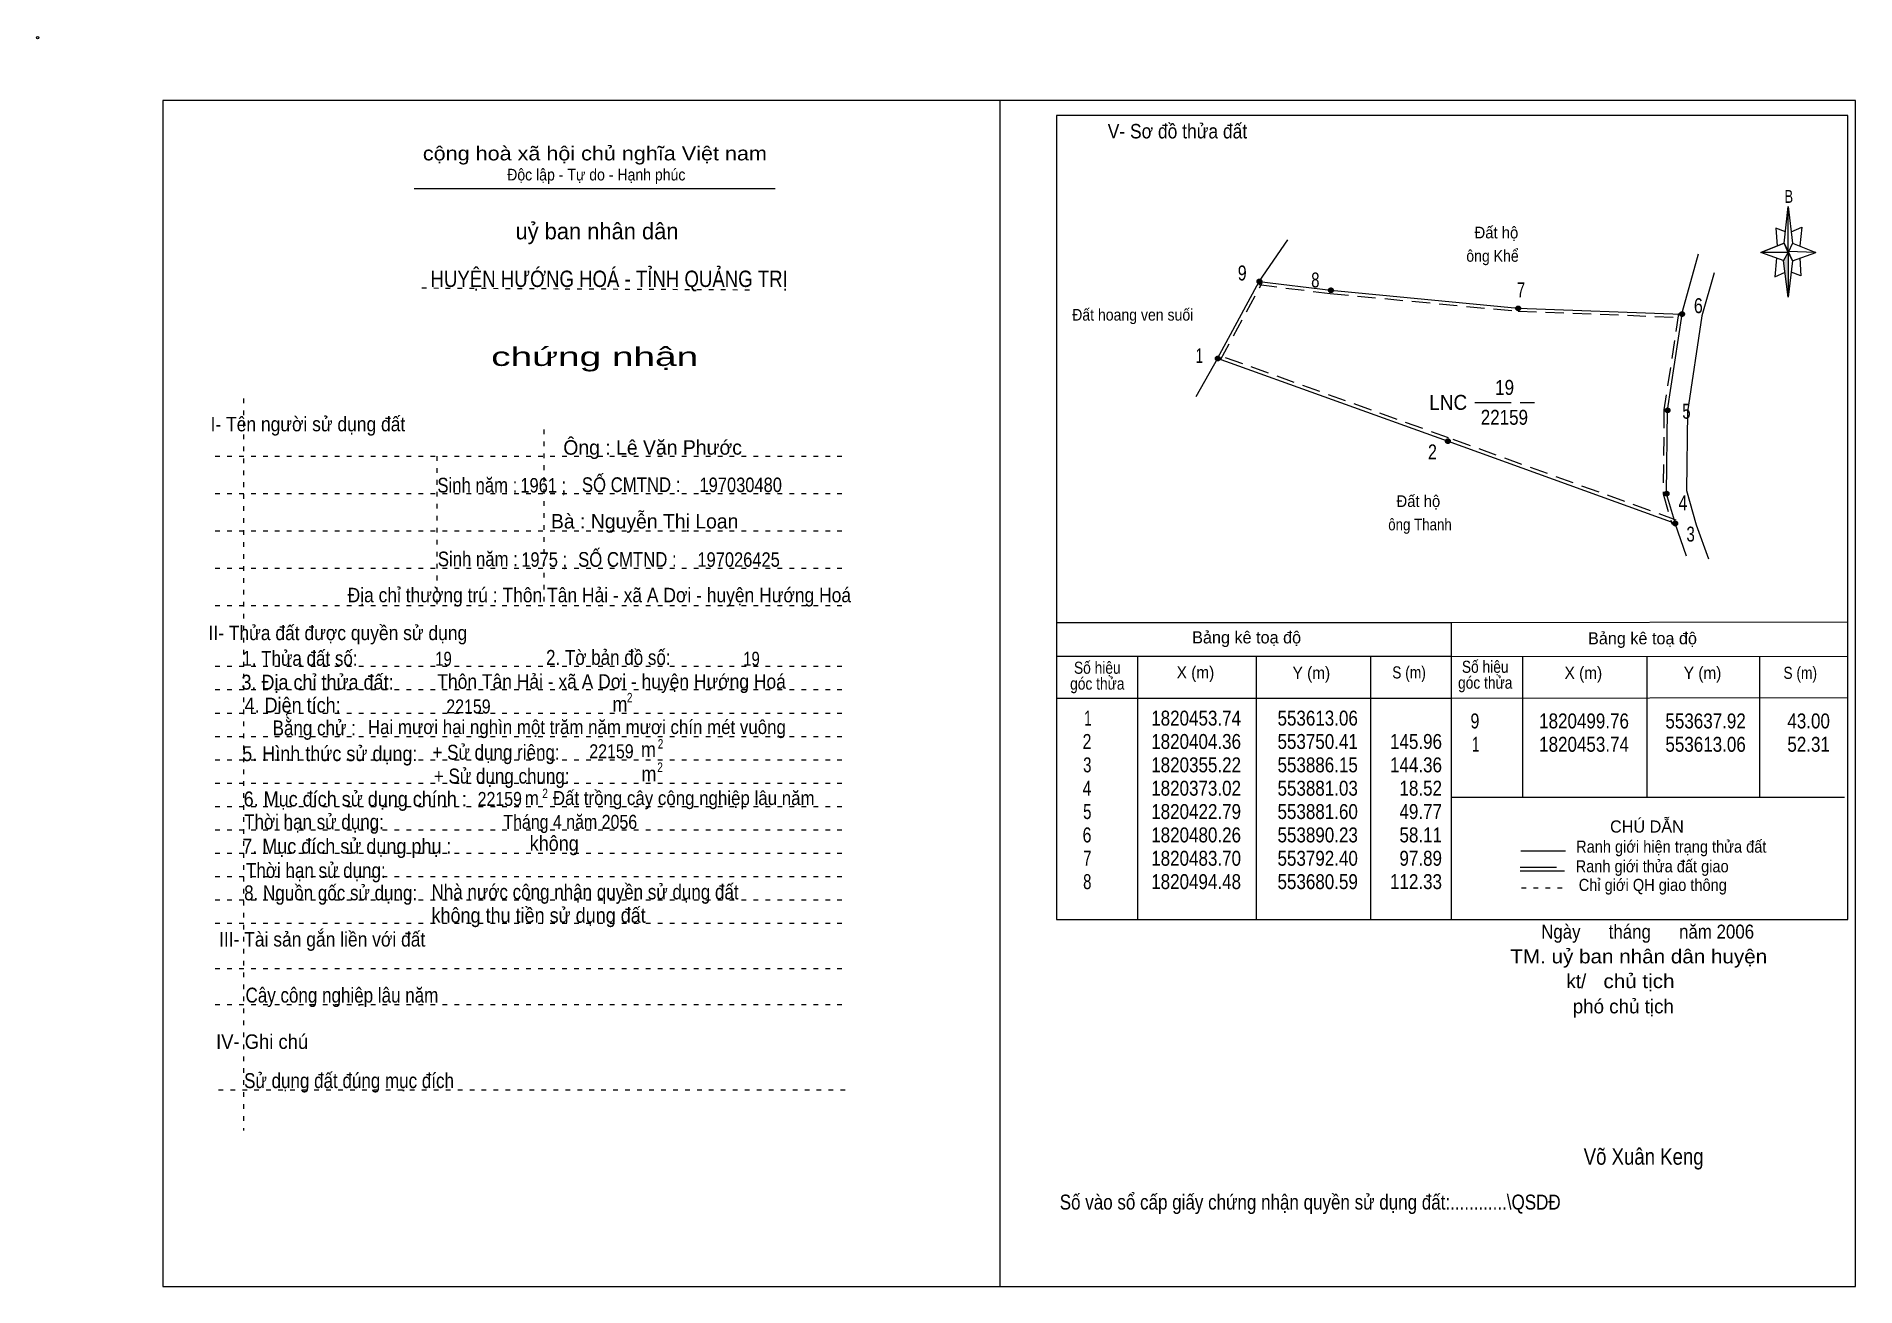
# Model space of a CAD drawing. Header units: centimetres. Extents: x -1.6 to 37.4, y -1.3 to 25.5.
import ezdxf
from ezdxf.enums import TextEntityAlignment as Align

# ---------------------------------------------------------------- set-up
doc = ezdxf.new("R2010")
doc.units = ezdxf.units.CM
doc.header["$LTSCALE"] = 0.13
for name, pattern in [('DOTTED', [1.5, 0.3, -1.2]), ('LONG_DASHED', [7.5, 6, -1.5]), ('MEDIUM_DASHED', [4.5, 3, -1.5])]:
    doc.linetypes.add(name, pattern=pattern)
for name, color, linetype, lineweight in [('1', 7, 'DOTTED', 13), ('10', 7, 'Continuous', 13), ('2', 7, 'Continuous', 25), ('3', 7, 'Continuous', 13), ('30', 7, 'Continuous', 13), ('32', 7, 'LONG_DASHED', 13), ('33', 7, 'LONG_DASHED', 13), ('35', 7, 'Continuous', 13)]:
    doc.layers.add(name, color=color, linetype=linetype, lineweight=lineweight)

msp = doc.modelspace()

# ---------------------------------------------------------------- hatches: boundary and pattern name
at = {"layer": '30'}
msp.add_hatch(color=256, dxfattribs=at).paths.add_polyline_path([(35.91, 20.87), (35.91, 19.91), (35.81, 20.69)])
at = {"layer": '32'}
for points in [[(24.6436, 20.2482, 1), (24.5436, 20.2482, 1)], [(26.1729, 20.059, 1), (26.0729, 20.059, 1)], [(30.1802, 19.6726, 1), (30.0802, 19.6726, 1)], [(33.6865, 19.5494, 1), (33.5865, 19.5494, 1)], [(23.7526, 18.5989, 1), (23.6526, 18.5989, 1)], [(33.3772, 17.4896, 1), (33.2772, 17.4896, 1)], [(28.6753, 16.8291, 1), (28.5753, 16.8291, 1)], [(33.3567, 15.7058, 1), (33.2567, 15.7058, 1)], [(33.5403, 15.0679, 1), (33.4403, 15.0679, 1)]]:
    msp.add_hatch(color=256, dxfattribs=at).paths.add_polyline_path(points)

# ---------------------------------------------------------------- linework, layer by layer
at = {"layer": '1', "linetype": 'Continuous'}
msp.add_line((6.51, 22.24), (14.23, 22.24), dxfattribs=at)
at = {"layer": '1'}
for p, q in [((6.67, 20.11), (13.82, 20.07)), ((2.86, 17.74), (2.86, 2.07)), ((9.28, 17.08), (9.28, 13.31)), ((2.25, 16.51), (15.75, 16.51)), ((6.99, 16.51), (6.99, 13.31)), ((2.25, 15.71), (15.75, 15.71)), ((2.25, 14.91), (15.75, 14.91)), ((2.25, 14.11), (15.75, 14.11)), ((2.25, 13.31), (15.75, 13.31)), ((2.25, 12.01), (15.75, 12.01)), ((2.25, 11.51), (15.75, 11.51)), ((2.25, 11.01), (15.75, 11.01)), ((2.25, 10.51), (15.75, 10.51)), ((2.25, 10.01), (15.75, 10.01)), ((2.25, 9.51), (15.75, 9.51)), ((2.25, 9.01), (15.75, 9.01)), ((2.25, 8.51), (15.75, 8.51)), ((2.25, 8.01), (15.75, 8.01)), ((2.25, 7.51), (15.75, 7.51)), ((2.25, 7.01), (15.75, 7.01)), ((2.25, 6.51), (15.75, 6.51)), ((2.25, 5.54), (15.75, 5.54)), ((2.25, 4.77), (15.75, 4.77)), ((2.32, 2.94), (15.82, 2.94))]:
    msp.add_line(p, q, dxfattribs=at)
at = {"layer": '10'}
for p, q in [((24.59, 20.25), (25.2, 21.14)), ((33.98, 20.83), (33.64, 19.6)), ((23.7, 18.6), (24.59, 20.25)), ((34.32, 20.43), (34.06, 19.51)), ((33.64, 19.6), (33.63, 19.55)), ((23.7, 18.6), (23.23, 17.78)), ((33.73, 14.37), (33.49, 15.07))]:
    msp.add_line(p, q, dxfattribs=at)
at = {"layer": '10', "linetype": 'MEDIUM_DASHED'}
msp.add_line((23.76, 18.57), (24.65, 20.22), dxfattribs=at)
at = {"layer": '10', "lineweight": 25}
for p, q in [((28.7, 12.95), (37.18, 12.96)), ((28.7, 12.23), (37.18, 12.22)), ((30.22, 12.23), (30.22, 9.21)), ((32.88, 12.23), (32.88, 9.21)), ((35.29, 12.23), (35.29, 9.21)), ((28.7, 11.33), (37.18, 11.34)), ((28.7, 9.21), (37.11, 9.21))]:
    msp.add_line(p, q, dxfattribs=at)
at = {"layer": '10'}
for points in [[(24.59, 20.25), (26.12, 20.06), (30.13, 19.68), (33.63, 19.55)], [(33.63, 19.55), (33.32, 17.49), (33.3, 15.71), (33.49, 15.07)], [(34.06, 19.51), (33.75, 17.46), (33.73, 15.77), (33.94, 15.04), (34.2, 14.31)], [(33.49, 15.07), (28.62, 16.83), (23.7, 18.6)]]:
    msp.add_lwpolyline(points, dxfattribs=at)
at = {"layer": '10', "linetype": 'MEDIUM_DASHED'}
for points in [[(24.58, 20.18), (26.11, 19.99), (30.13, 19.61), (33.63, 19.48)], [(33.56, 19.56), (33.25, 17.5), (33.23, 15.7), (33.42, 15.05)], [(33.51, 15.14), (28.64, 16.9), (23.72, 18.67)]]:
    msp.add_lwpolyline(points, dxfattribs=at)
at = {"layer": '10'}
msp.add_circle((-1.55, 25.47), 0.025, dxfattribs=at)
at = {"layer": '2'}
for p, q in [((20.25, 12.95), (28.7, 12.95)), ((28.7, 6.59), (28.7, 12.95)), ((20.25, 12.23), (28.7, 12.23)), ((21.99, 6.59), (21.99, 12.23)), ((24.53, 10.89), (24.53, 12.23)), ((26.97, 12.23), (26.97, 6.59)), ((20.25, 11.33), (28.7, 11.33))]:
    msp.add_line(p, q, dxfattribs=at)
msp.add_lwpolyline([(37.18, 23.8), (20.25, 23.8), (20.25, 6.59), (37.18, 6.59)], close=True, dxfattribs=at)
msp.add_lwpolyline([(24.53, 6.59), (24.53, 10.39), (24.53, 10.89)], dxfattribs=at)
at = {"layer": '3'}
msp.add_line((19.04, 24.12), (19.04, -1.27), dxfattribs=at)
for points in [[(19.04, 24.12), (1.13, 24.12), (1.13, -1.27), (19.04, -1.27)], [(19.04, -1.27), (37.35, -1.27), (37.35, 24.12), (19.04, 24.12)]]:
    msp.add_lwpolyline(points, dxfattribs=at)
at = {"layer": '30'}
for p, q in [((35.82, 21.07), (35.91, 21.85)), ((36, 21.07), (36.5, 20.87)), ((35.82, 20.69), (35.32, 20.87)), ((36, 20.69), (35.91, 19.91)), ((36.16, 20.75), (36.18, 20.37)), ((36.18, 20.37), (35.97, 20.45))]:
    msp.add_line(p, q, dxfattribs=at)
for points in [[(35.91, 21.85), (36, 21.07), (35.91, 20.87)], [(35.91, 20.87), (35.32, 20.87), (35.82, 21.07), (36, 20.69), (36.5, 20.87), (35.91, 20.89)], [(35.91, 20.87), (35.91, 19.91), (35.81, 20.69)]]:
    msp.add_lwpolyline(points, close=True, dxfattribs=at)
for points in [[(35.97, 21.31), (36.2, 21.41), (36.16, 21.01)], [(35.91, 20.87), (35.82, 21.07), (35.32, 20.87)], [(35.85, 21.31), (35.64, 21.39), (35.67, 21.01)], [(35.66, 20.75), (35.62, 20.35), (35.84, 20.45)], [(35.91, 20.87), (36, 20.69), (36.5, 20.87)]]:
    msp.add_lwpolyline(points, dxfattribs=at)
at = {"layer": '32'}
for centre in [(24.5936, 20.2482), (26.1229, 20.059), (30.1302, 19.6726), (33.6365, 19.5494), (23.7026, 18.5989), (33.3272, 17.4896), (28.6253, 16.8291), (33.3067, 15.7058), (33.4903, 15.0679)]:
    msp.add_circle(centre, 0.05, dxfattribs=at)
at = {"layer": '33'}
msp.add_line((29.2, 17.66), (30.48, 17.66), dxfattribs=at)
at = {"layer": '35'}
for p, q in [((30.19, 8.06), (31.14, 8.06)), ((30.17, 7.63), (31.12, 7.63))]:
    msp.add_line(p, q, dxfattribs=at)
at = {"layer": '35', "linetype": 'LONG_DASHED'}
msp.add_line((30.17, 7.71), (31.12, 7.71), dxfattribs=at)
at = {"layer": '35', "linetype": 'DOTTED'}
msp.add_line((30.2, 7.27), (31.19, 7.27), dxfattribs=at)

# ---------------------------------------------------------------- texts
at = {"layer": '1'}
for s, height, width, p in [('V- Sơ đồ thửa đất', 0.31, 0.9, (22.84, 23.31)), ('cộng hoà xã hội chủ nghĩa Việt nam', 0.3, 1.15, (10.375, 22.84)), ('Độc lập - Tự do - Hạnh phúc', 0.25, 0.9, (10.405, 22.41)), ('chứng nhận', 0.4, 1.55, (10.37, 18.44)), ('I- Tên người sử dụng đất', 0.31, 0.9, (4.235, 17.04)), ('II- Thửa đất được quyền sử dụng', 0.31, 0.9, (4.875, 12.57)), ('III- Tài sản gắn liền với đất', 0.31, 0.9, (4.54, 6.01)), ('IV- Ghi chú', 0.31, 0.95, (3.255, 3.82))]:
    msp.add_text(s, height=height, dxfattribs=dict(at, width=width)).set_placement(p, align=Align.CENTER)
msp.add_text('uỷ ban nhân dân', height=0.35, dxfattribs=at).set_placement((10.42, 21.15), align=Align.CENTER)
at = {"layer": '10'}
for s, width, p in [('  Đất hộ', 0.95, (29.02, 21.17)), ('ông Khể', 0.9, (29.02, 20.67)), ('  Đất hộ', 0.95, (27.35, 15.42)), ('ông Thanh', 0.85, (27.35, 14.92))]:
    msp.add_text(s, height=0.25, dxfattribs=dict(at, width=width)).set_placement(p)
for s, height, width, p in [('Đất hoang ven suối ', 0.25, 0.9, (21.925, 19.41)), ('Sinh năm :', 0.3149, 0.85, (7.86, 15.73)), ('1961 ;', 0.31, 0.85, (9.27, 15.73)), ('SỐ CMTND :', 0.3149, 0.85, (11.15, 15.74)), ('197030480', 0.31, 0.85, (13.495, 15.74)), ('Sinh năm :', 0.3149, 0.85, (7.87, 14.15)), ('1975 ;', 0.31, 0.85, (9.29, 14.14)), ('SỐ CMTND :', 0.3149, 0.85, (11.07, 14.14)), ('197026425', 0.31, 0.85, (13.45, 14.14)), ('Địa chỉ thường trú : Thôn Tân Hải - xã A Dơi - huyện Hướng Hoá', 0.31, 0.9, (10.47, 13.38)), ('19', 0.3, 0.8, (7.135, 12.02)), ('19', 0.3, 0.8, (13.725, 12.02)), (' Thôn Tân Hải - xã A Dơi - huyện Hướng Hoá', 0.31, 0.9, (10.68, 11.53)), ('22159', 0.3, 0.85, (7.67, 11)), ('Hai mươi hai nghìn một trăm năm mươi chín mét vuông ', 0.3, 0.9, (10.04, 10.56)), ('22159', 0.3, 0.85, (10.73, 10.04)), ('m   Đất trồng cây công nghiệp lâu năm ', 0.3, 0.9, (12.025, 9.04)), ('22159', 0.3, 0.85, (8.34, 9.02)), ('Tháng 4 năm 2056 ', 0.3, 0.85, (9.895, 8.53)), ('Ngày      tháng      năm 2006', 0.3, 0.9, (32.9, 6.18)), ('TM. uỷ ban nhân dân huyện', 0.3, 1.1, (32.71, 5.65)), ('chủ tịch', 0.3, 1.1, (32.715, 5.12)), ('Võ Xuân Keng ', 0.35, 0.85, (32.87, 1.34))]:
    msp.add_text(s, height=height, dxfattribs=dict(at, width=width)).set_placement(p, align=Align.CENTER)
for s, height, p in [('Ông : Lê Văn Phước', 0.31, (11.61, 16.54)), ('Bà : Nguyễn Thị Loan', 0.31, (11.44, 14.96)), ('kt/ ', 0.3, (31.43, 5.12)), ('phó chủ tịch ', 0.3, (32.435, 4.58))]:
    msp.add_text(s, height=height, dxfattribs=at).set_placement(p, align=Align.CENTER)
at = {"layer": '2'}
for s, height, width, p in [('HUYỆN HƯỚNG HOÁ - TỈNH QUẢNG TRỊ', 0.35, 0.85, (10.68, 20.13)), ('Số hiệu', 0.2591, 0.85, (21.125, 11.85)), ('Số hiệu', 0.2591, 0.85, (29.425, 11.87)), ('3. Địa chỉ thửa đất:', 0.32, 0.9, (4.44, 11.51)), ('góc thửa', 0.2591, 0.85, (21.125, 11.51)), ('X (m)', 0.2591, 0.95, (23.225, 11.75)), ('Y (m)', 0.2591, 0.95, (25.705, 11.74)), ('S (m)', 0.2591, 0.85, (27.795, 11.75)), ('góc thửa', 0.2591, 0.85, (29.425, 11.53)), ('X (m)', 0.2591, 0.95, (31.525, 11.74)), ('Y (m)', 0.2591, 0.95, (34.075, 11.74)), ('S (m)', 0.2591, 0.85, (36.165, 11.74)), ('Số vào sổ cấp giấy chứng nhận quyền sử dụng đất:............\\QSDĐ', 0.32, 0.85, (25.68, 0.38))]:
    msp.add_text(s, height=height, dxfattribs=dict(at, width=width)).set_placement(p, align=Align.CENTER)
for p in [(24.32, 12.5), (32.79, 12.48)]:
    msp.add_text('Bảng kê toạ độ', height=0.2591, dxfattribs=at).set_placement(p, align=Align.CENTER)
for s, height, width, p in [('1. Thửa đất số:', 0.32, 0.85, (2.83, 12.02)), ('2. Tờ bản đồ số:', 0.32, 0.85, (9.33, 12.04)), ('4. Diện tích:', 0.32, 0.9, (2.88, 11.02)), ('m', 0.32, 0.9, (10.75, 11.04)), ('2', 0.2, 0.8, (11.06, 11.24)), ('Bằng chử :', 0.32, 0.85, (3.48, 10.53)), ('5. Hình thức sử dụng:', 0.32, 0.9, (2.83, 9.98)), ('+ Sử dụng riêng:', 0.32, 0.85, (6.9, 10.01)), ('m', 0.32, 0.9, (11.36, 10.07)), ('2', 0.2, 0.8, (11.72, 10.25)), ('+ Sử dụng chung:', 0.32, 0.85, (6.93, 9.5)), ('m', 0.32, 0.9, (11.37, 9.55)), ('2', 0.2, 0.8, (11.71, 9.75)), ('6. Mục đích sử dụng chính : ', 0.32, 0.9, (2.86, 9.01)), ('2', 0.2, 0.8, (9.25, 9.19)), ('Thời hạn sử dụng: ', 0.32, 0.85, (2.87, 8.52)), ('7. Mục đích sử dụng phụ : ', 0.32, 0.9, (2.83, 8)), ('không', 0.32, 0.9, (8.98, 8.06)), ('Thời hạn sử dụng: ', 0.32, 0.85, (2.91, 7.48)), ('8. Nguồn gốc sử dụng: ', 0.32, 0.85, (2.87, 7)), ('Nhà nước công nhận quyền sử dụng đất  ', 0.32, 0.85, (6.88, 7.02)), ('không thu tiền sử dụng đất', 0.32, 0.9, (6.88, 6.52)), ('Cây công nghiệp lâu năm', 0.32, 0.85, (2.9, 4.81)), ('Sử dụng đất đúng mục đích', 0.32, 0.85, (2.87, 2.98))]:
    msp.add_text(s, height=height, dxfattribs=dict(at, width=width)).set_placement(p)
at = {"layer": '30', "width": 0.75}
msp.add_text('B', height=0.2756, dxfattribs=at).set_placement((35.92, 21.93), align=Align.CENTER)
at = {"layer": '30'}
for s, width, p in [('1', 0.65, (21, 10.74)), ('1820453.74', 0.85, (24.2, 10.74)), ('553613.06', 0.85, (26.7, 10.74)), ('553613.06', 0.85, (26.7, 10.74)), ('9', 0.8, (29.3, 10.68)), ('1820499.76', 0.85, (32.5, 10.68)), ('553637.92', 0.85, (35, 10.68)), ('43.00', 0.85, (36.8, 10.68)), ('2', 0.8, (21, 10.24)), ('1820404.36', 0.85, (24.2, 10.24)), ('553750.41', 0.85, (26.7, 10.24)), ('145.96', 0.85, (28.5, 10.24)), ('1', 0.65, (29.3, 10.18)), ('1820453.74', 0.85, (32.5, 10.18)), ('553613.06', 0.85, (35, 10.18)), ('52.31', 0.85, (36.8, 10.18)), ('3', 0.75, (21, 9.74)), ('1820355.22', 0.85, (24.2, 9.74)), ('553886.15', 0.85, (26.7, 9.74)), ('144.36', 0.85, (28.5, 9.74)), ('4', 0.8, (21, 9.24)), ('1820373.02', 0.85, (24.2, 9.24)), ('553881.03', 0.85, (26.7, 9.24)), ('18.52', 0.85, (28.5, 9.24)), ('5', 0.75, (21, 8.74)), ('1820422.79', 0.85, (24.2, 8.74)), ('553881.60', 0.85, (26.7, 8.74)), ('49.77', 0.85, (28.5, 8.74)), ('6', 0.8, (21, 8.24)), ('1820480.26', 0.85, (24.2, 8.24)), ('553890.23', 0.85, (26.7, 8.24)), ('58.11', 0.85, (28.5, 8.24)), ('7', 0.75, (21, 7.74)), ('1820483.70', 0.85, (24.2, 7.74)), ('553792.40', 0.85, (26.7, 7.74)), ('97.89', 0.85, (28.5, 7.74)), ('8', 0.75, (21, 7.24)), ('1820494.48', 0.85, (24.2, 7.24)), ('553680.59', 0.85, (26.7, 7.24)), ('112.33', 0.85, (28.5, 7.24))]:
    msp.add_text(s, height=0.32, dxfattribs=dict(at, width=width)).set_placement(p, align=Align.RIGHT)
at = {"layer": '32'}
for s, width, p in [('9', 0.8, (24.225, 20.27)), ('8', 0.75, (25.79, 20.12)), ('7', 0.75, (30.19, 19.91)), ('6', 0.8, (33.985, 19.57)), ('1', 0.65, (23.31, 18.5)), ('5', 0.75, (33.73, 17.31)), ('2', 0.8, (28.295, 16.44)), ('4', 0.8, (33.655, 15.35)), ('3', 0.75, (33.82, 14.68))]:
    msp.add_text(s, height=0.32, dxfattribs=dict(at, width=width)).set_placement(p, align=Align.CENTER)
at = {"layer": '33', "width": 0.85}
for s, p in [('19', (29.84, 17.82)), ('22159', (29.835, 17.18))]:
    msp.add_text(s, height=0.32, dxfattribs=at).set_placement(p, align=Align.CENTER)
at = {"layer": '33', "width": 0.95}
msp.add_text('LNC', height=0.32, dxfattribs=at).set_placement((29.04, 17.5), align=Align.RIGHT)
at = {"layer": '35'}
msp.add_text('CHÚ DẪN', height=0.2591, dxfattribs=at).set_placement((32.885, 8.45), align=Align.CENTER)
at = {"layer": '35', "width": 0.9}
for s, p in [('Ranh giới hiện trạng thửa đất', (33.405, 8.02)), ('Ranh giới thửa đất giao ', (33.04, 7.6)), ('Chỉ giới QH giao thông', (33.01, 7.2))]:
    msp.add_text(s, height=0.2591, dxfattribs=at).set_placement(p, align=Align.CENTER)

doc.saveas('drawing.dxf')
